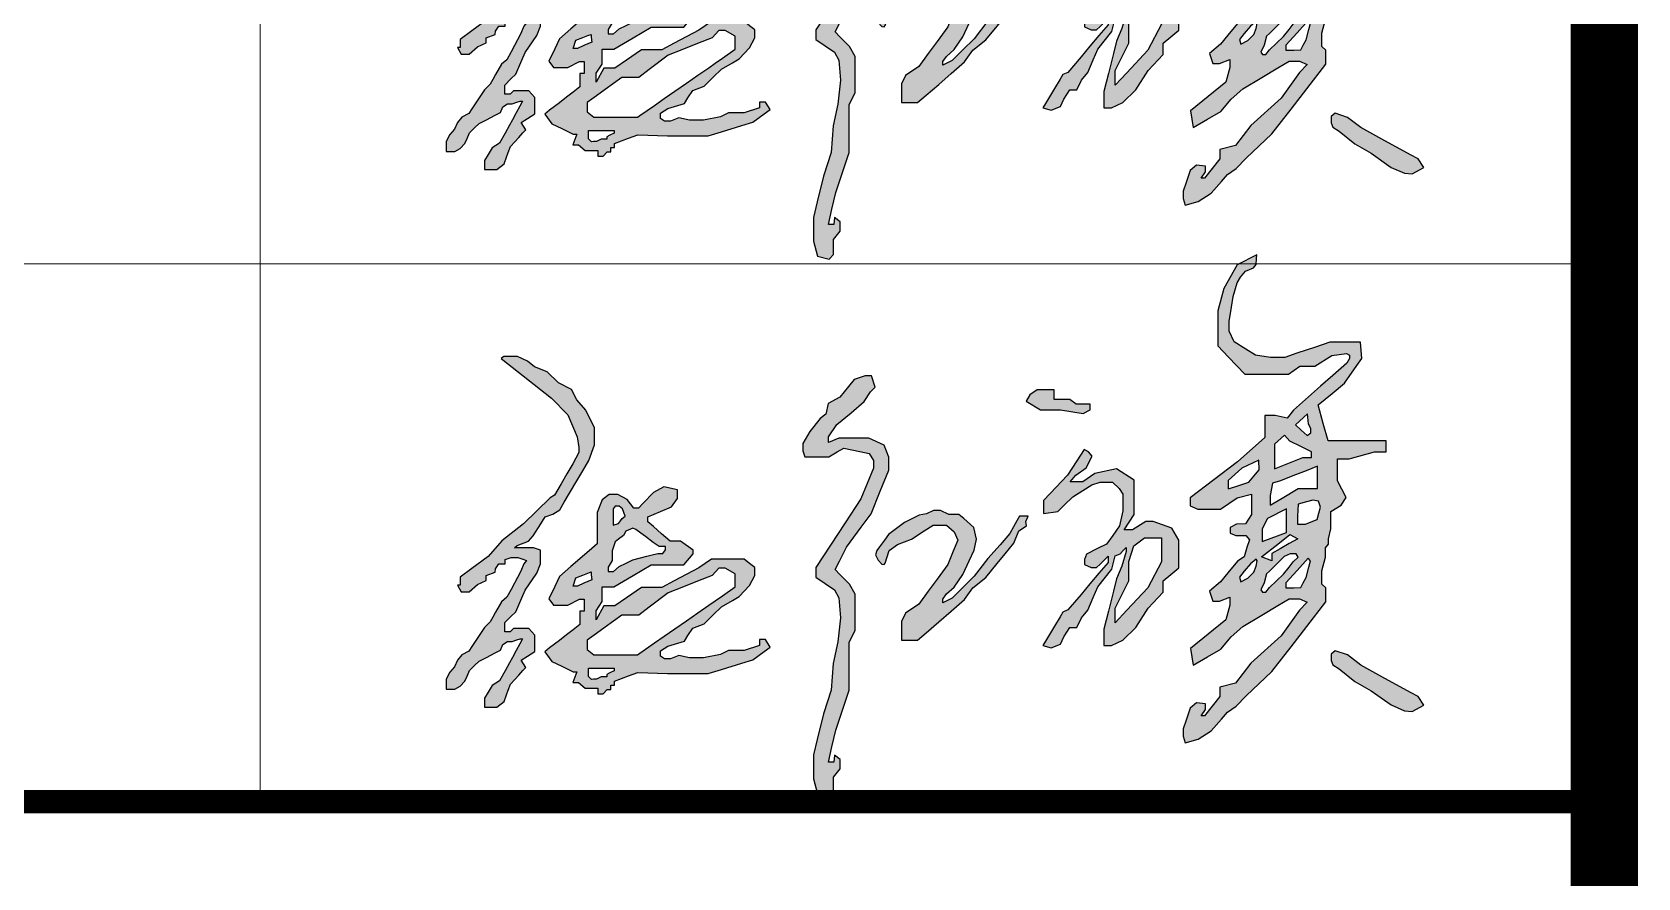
# Model space of a CAD drawing. Header units: millimetres. Extents: x 53009415 to 54059915, y 20499171 to 20796171.
# Drawn here: x 53205219 to 53217165, y 20531104 to 20537396 of the extents above; entities that cross this region are included whole.
import ezdxf

# ---------------------------------------------------------------- set-up
doc = ezdxf.new("R2010")
doc.units = ezdxf.units.MM
doc.header["$LTSCALE"] = 1000
doc.layers.add('PUB_TITLE', color=7, linetype='Continuous', lineweight=20)

# ---------------------------------------------------------------- blocks, each defined once
blk = doc.blocks.new('2015AACI_TQ_A3')
at = {"layer": 'PUB_TITLE'}
for p, q in [((-6000, 6800), (0, 6800)), ((-6000, 6800), (0, 6800)), ((-6000, 6000), (0, 6000))]:
    blk.add_line(p, q, dxfattribs=at)
blk.add_lwpolyline([(-6000, 0), (0, 0), (0, 28700), (-6000, 28700)], close=True, dxfattribs=at)
blk.add_lwpolyline([(-2000, 6000), (-2000, 11600)], dxfattribs=at)
at = {"layer": 'PUB_TITLE', "const_width": 35}
blk.add_lwpolyline([(-6000, 6000), (0, 6000)], dxfattribs=at)
blk = doc.blocks.new('ASDQWEQWE')
h = blk.add_hatch(color=256)
h.dxf.hatch_style = 1
h.paths.add_polyline_path([(-42173, 98013), (-41742, 98128), (-41742, 97946), (-41742, 97524), (-41924, 97246), (-42190, 97231), (-42383, 97134), (-42383, 96965), (-42208, 96899), (-41912, 96899), (-41810, 96766), (-41882, 96537), (-41969, 96262), (-42160, 96133), (-42450, 95783), (-42673, 95514), (-42993, 95244), (-42897, 94943), (-42697, 94943), (-42390, 95063), (-42390, 94822), (-42510, 94388), (-43566, 93531), (-43482, 93034), (-43060, 93282), (-42655, 93519), (-42348, 93885), (-42004, 94186), (-41441, 94526), (-40960, 94817), (-40628, 95017), (-40313, 95017), (-40090, 94912), (-40319, 94671), (-40868, 93911), (-41761, 93094), (-42224, 92505), (-42688, 92380), (-42688, 92110), (-43148, 91533), (-43242, 91533), (-43110, 91716), (-43110, 91890), (-43383, 91917), (-43573, 91754), (-43690, 91401), (-43776, 91145), (-43776, 90926), (-43717, 90729), (-43337, 90839), (-42950, 91082), (-42643, 91431), (-42457, 91641), (-42206, 91818), (-41902, 92125), (-41137, 92846), (-40566, 93586), (-40102, 94188), (-39535, 94923), (-39535, 95342), (-39655, 95451), (-39655, 95845), (-39545, 96254), (-39545, 96527), (-39454, 96637), (-39454, 96800), (-39381, 97092), (-39381, 97413), (-39381, 97608), (-39077, 97802), (-38926, 98026), (-39184, 98525), (-39184, 98972), (-39184, 99176), (-38844, 99176), (-38086, 99389), (-37736, 99389), (-37736, 99710), (-38387, 99710), (-39125, 99710), (-39465, 99710), (-39611, 100234), (-39764, 100785), (-39349, 101127), (-38977, 101433), (-38610, 101953), (-38463, 102161), (-38506, 102650), (-38829, 102650), (-39078, 102650), (-39414, 102650), (-39846, 102504), (-40392, 102320), (-40757, 102197), (-41180, 102197), (-41625, 102267), (-41912, 102443), (-42258, 102657), (-42411, 102979), (-42411, 103265), (-42344, 103692), (-42294, 104011), (-42177, 104417), (-42074, 104580), (-41923, 104759), (-41686, 104867), (-41609, 104966), (-41601, 105136), (-41585, 105251), (-42176, 104948), (-42570, 104251), (-42752, 103585), (-42752, 102949), (-42752, 102540), (-42433, 102206), (-41946, 101697), (-41388, 101697), (-40645, 101697), (-40312, 101934), (-39857, 101934), (-39357, 102252), (-38916, 102313), (-38834, 102264), (-38834, 102163), (-38911, 102029), (-39325, 101663), (-39690, 101341), (-40498, 100627), (-40687, 100385), (-41046, 100463), (-41346, 100463), (-41346, 100038), (-41346, 99810), (-42164, 99087), (-43574, 98022), (-43574, 97783), (-43344, 97677), (-42672, 97677)])
h.paths.add_polyline_path([(-42436, 98282), (-42436, 98534), (-42036, 98902), (-41531, 99134), (-41518, 98851), (-41626, 98724), (-41827, 98485), (-42215, 98356)], flags=16)
h.paths.add_polyline_path([(-41186, 98085), (-41120, 98455), (-40886, 98528), (-40661, 98615), (-40441, 98700), (-40118, 98825), (-39781, 98956), (-39781, 98771), (-39781, 98294), (-39955, 98294), (-40357, 98294), (-40837, 98009), (-41186, 97802)], flags=16)
h.paths.add_polyline_path([(-41266, 97407), (-40703, 97689), (-40703, 97302), (-40703, 96985), (-41424, 96722), (-41424, 97091)], flags=16)
h.paths.add_polyline_path([(-41057, 98882), (-41057, 99019), (-41057, 99618), (-40763, 99881), (-40607, 99708), (-40279, 99544), (-39963, 99387), (-39963, 99223), (-40214, 99223), (-40563, 99082)], flags=16)
h.paths.add_polyline_path([(-41606, 96189), (-41580, 96146), (-41603, 95987), (-41674, 95803), (-41858, 95625), (-42062, 95517), (-42106, 95659), (-41960, 95835), (-41779, 96053)], flags=16)
h.paths.add_polyline_path([(-40964, 96643), (-40605, 96927), (-40366, 96800), (-40626, 96654), (-40897, 96501), (-41145, 96360), (-41145, 96147), (-41449, 96259)], flags=16)
h.paths.add_polyline_path([(-40354, 97834), (-40105, 97897), (-39923, 97946), (-39750, 97916), (-39692, 97741), (-39742, 97557), (-39791, 97375), (-39921, 97324), (-40135, 97239), (-40382, 97239), (-40382, 97475)], flags=16)
h.paths.add_polyline_path([(-40771, 96276), (-40591, 96348), (-40416, 96348), (-40362, 96249), (-40504, 96112), (-40627, 95956), (-40792, 95750), (-41001, 95550), (-41209, 95350), (-41318, 95213), (-41422, 95213), (-41472, 95283), (-41369, 95488), (-41296, 95757), (-41211, 95836), (-41056, 95991), (-40901, 96146)], flags=16)
h.paths.add_polyline_path([(-40441, 100190), (-40084, 100513), (-40051, 100224), (-39977, 100076), (-39977, 99949), (-40085, 99876), (-40266, 100036)], flags=16)
h.paths.add_polyline_path([(-40062, 96220), (-39992, 96139), (-40041, 95956), (-40124, 95644), (-40205, 95493), (-40282, 95349), (-40483, 95343), (-40724, 95336), (-40724, 95487), (-40390, 95856)], flags=16)
h = blk.add_hatch(color=256)
h.dxf.hatch_style = 1
h.paths.add_polyline_path([(-62573, 100987), (-62086, 100491), (-61813, 99832), (-61761, 99515), (-61761, 99370), (-61939, 99034), (-62116, 98733), (-62289, 98439), (-62489, 98099), (-62620, 98017), (-63413, 97248), (-64053, 96739), (-64460, 96274), (-64945, 95913), (-65292, 95656), (-65292, 95422), (-65371, 95422), (-65266, 95225), (-65024, 95225), (-64775, 95435), (-64519, 95560), (-64519, 95704), (-64257, 95809), (-64246, 95908), (-64147, 96056), (-63958, 96056), (-63958, 96179), (-63781, 96240), (-63575, 96240), (-63432, 96191), (-63317, 96152), (-63399, 96056), (-63489, 95834), (-63781, 95294), (-63910, 95057), (-64069, 94920), (-64238, 94620), (-64326, 94463), (-64403, 94326), (-64575, 94159), (-64950, 93591), (-65041, 93452), (-65242, 93349), (-65377, 93184), (-65464, 92987), (-65599, 92827), (-65706, 92621), (-65706, 92490), (-65706, 92326), (-65455, 92326), (-65295, 92416), (-65151, 92564), (-65090, 92712), (-65020, 92879), (-64868, 93024), (-64728, 93157), (-64510, 93271), (-64253, 93405), (-64094, 93488), (-64021, 93653), (-63881, 93743), (-63745, 93743), (-63610, 93788), (-63512, 93821), (-63437, 93821), (-63515, 93677), (-63626, 93474), (-63741, 93263), (-63827, 93105), (-63957, 92870), (-64121, 92571), (-64345, 92429), (-64465, 92236), (-64574, 92060), (-64574, 91791), (-64405, 91791), (-64199, 91791), (-63987, 91957), (-63914, 92156), (-63863, 92295), (-63797, 92475), (-63668, 92614), (-63551, 92741), (-63427, 92875), (-63343, 92966), (-63475, 93185), (-63290, 93304), (-63073, 93443), (-63073, 93930), (-63249, 94129), (-63448, 94129), (-63703, 94128), (-63811, 94034), (-63965, 94034), (-63965, 94148), (-63965, 94303), (-63784, 94484), (-63639, 94629), (-63461, 95042), (-63364, 95267), (-63008, 95780), (-62906, 96053), (-62906, 96277), (-62906, 96462), (-63113, 96534), (-63324, 96534), (-63581, 96534), (-63682, 96534), (-63598, 96597), (-63265, 96732), (-63121, 96888), (-62893, 97248), (-62764, 97451), (-62535, 97534), (-62324, 97665), (-62202, 97884), (-61851, 98478), (-61646, 98826), (-61464, 99133), (-61298, 99597), (-61298, 100102), (-61555, 100624), (-61818, 100934), (-61980, 101244), (-62371, 101439), (-62708, 101763), (-63079, 101918), (-63288, 102087), (-63592, 102228), (-63862, 102228), (-63990, 102228), (-64073, 102160)])
h = blk.add_hatch(color=256)
h.dxf.hatch_style = 1
h.paths.add_polyline_path([(-53568, 101540), (-53734, 101333), (-53992, 101010), (-54345, 100830), (-54410, 100509), (-54586, 100374), (-54892, 99996), (-55099, 99639), (-55099, 99416), (-55037, 99240), (-54576, 99240), (-54327, 99240), (-54078, 99383), (-53875, 99500), (-53400, 99399), (-53126, 99341), (-52990, 99130), (-52990, 98897), (-53373, 97990), (-53839, 97275), (-54708, 95943), (-54708, 95655), (-54156, 95279), (-54022, 95044), (-53978, 94446), (-54057, 93730), (-54198, 93092), (-54256, 92295), (-54481, 91590), (-54666, 90823), (-54776, 90365), (-54776, 89660), (-54657, 89208), (-54314, 89116), (-54188, 89259), (-54188, 89509), (-54188, 89702), (-53988, 89953), (-53988, 90229), (-54155, 90363), (-54172, 90154), (-54331, 90154), (-54230, 90605), (-54119, 91104), (-53714, 92295), (-53714, 93712), (-53544, 94083), (-53544, 94581), (-53544, 95147), (-53713, 95451), (-53992, 95740), (-54136, 95890), (-54008, 96137), (-53797, 96547), (-53357, 97144), (-53066, 97539), (-52791, 98216), (-52539, 98839), (-52539, 99230), (-52681, 99585), (-53130, 99791), (-53628, 99791), (-54026, 99791), (-54338, 99665), (-54338, 99834), (-54085, 100197), (-53662, 100551), (-53270, 100880), (-53088, 101168), (-52948, 101309), (-53056, 101647), (-53238, 101647)])
h = blk.add_hatch(color=256)
h.dxf.hatch_style = 1
h.paths.add_polyline_path([(-46752, 100532), (-46548, 100639), (-46548, 100808), (-46966, 100808), (-47152, 100941), (-47428, 100941), (-47623, 100941), (-47623, 101234), (-47890, 101234), (-48121, 101234), (-48344, 101083), (-48450, 100897), (-48024, 100639), (-47428, 100639)])
h.paths.add_polyline_path([(-47060, 98052), (-46764, 98238), (-46502, 98402), (-46253, 98485), (-45883, 98485), (-45681, 98300), (-45574, 98129), (-45574, 97876), (-45574, 97633), (-45675, 97182), (-45877, 96895), (-46058, 96639), (-46328, 96507), (-46657, 96345), (-46717, 96179), (-46717, 96038), (-46513, 95942), (-46354, 95942), (-46252, 96044), (-46119, 96177), (-46011, 96284), (-46011, 96095), (-46286, 95772), (-46554, 95457), (-46819, 95146), (-47216, 94680), (-47357, 94616), (-47442, 94474), (-47608, 94197), (-47727, 94000), (-47876, 93751), (-47951, 93626), (-47708, 93551), (-47425, 93659), (-47334, 93885), (-47153, 94157), (-46944, 94157), (-46808, 94446), (-46621, 94672), (-46456, 95051), (-46320, 95367), (-45898, 95896), (-45831, 96176), (-45802, 96296), (-45657, 96353), (-45554, 96460), (-45477, 96539), (-45477, 96421), (-45600, 95988), (-45760, 95612), (-45854, 95239), (-46004, 94645), (-46140, 94109), (-46140, 93622), (-45908, 93622), (-45572, 93786), (-45190, 94158), (-44818, 94739), (-44372, 95212), (-44372, 95548), (-44145, 95739), (-43913, 95933), (-43913, 96756), (-44117, 97113), (-44672, 97312), (-44890, 97312), (-45290, 97067), (-45535, 97067), (-45235, 97521), (-45235, 97948), (-45235, 98548), (-45763, 98879), (-46408, 98742), (-46763, 98497), (-47144, 98497), (-46972, 98697), (-46663, 98906), (-46490, 99260), (-46599, 99387), (-46730, 99454), (-46945, 99123), (-47224, 98693), (-47740, 98143), (-47934, 97935), (-47934, 97739), (-47934, 97554), (-47510, 97616), (-47319, 97801)])
h.paths.add_polyline_path([(-45247, 96587), (-44934, 96825), (-44429, 96825), (-44429, 96513), (-44429, 96112), (-44830, 95339), (-45455, 94670), (-45802, 94299), (-45802, 94730), (-45395, 95547), (-45395, 96127)], flags=16)
h = blk.add_hatch(color=256)
h.dxf.hatch_style = 1
h.paths.add_polyline_path([(-58639, 96023), (-58364, 96351), (-58364, 96465), (-58737, 96730), (-59046, 96730), (-59299, 96948), (-59544, 97160), (-59713, 97305), (-59713, 97452), (-59333, 97613), (-59002, 97753), (-58829, 98002), (-58829, 98254), (-59235, 98341), (-59543, 98176), (-59851, 97857), (-59992, 97712), (-60126, 97712), (-60324, 97967), (-60599, 98121), (-60863, 98121), (-61072, 97956), (-61215, 97583), (-61215, 97121), (-61215, 96648), (-61457, 96439), (-61999, 95972), (-62343, 95675), (-62480, 95384), (-62656, 95011), (-62513, 94823), (-62095, 94823), (-61743, 94999), (-61600, 94999), (-61600, 94647), (-61733, 94647), (-61733, 94248), (-61931, 94094), (-62132, 93938), (-62342, 93774), (-62631, 93550), (-62776, 93437), (-62569, 93149), (-62272, 93006), (-61935, 92843), (-61821, 92843), (-61942, 92522), (-61777, 92522), (-61574, 92356), (-61348, 92356), (-61194, 92356), (-61194, 92181), (-61040, 92181), (-60919, 92313), (-60809, 92313), (-60809, 92445), (-60699, 92445), (-60699, 92566), (-60281, 92720), (-60006, 92821), (-59122, 92795), (-58426, 92795), (-57919, 92795), (-57514, 92912), (-56917, 93096), (-56585, 93198), (-56249, 93441), (-56069, 93571), (-56204, 93797), (-56383, 93797), (-56383, 93619), (-56839, 93475), (-57307, 93475), (-57544, 93359), (-58052, 93257), (-58466, 93257), (-58783, 93327), (-59036, 93229), (-59212, 93229), (-59331, 93306), (-59331, 93468), (-59113, 93601), (-58621, 93756), (-58516, 93917), (-58368, 94144), (-58038, 94269), (-57763, 94536), (-57521, 94772), (-57194, 94964), (-56996, 95081), (-56680, 95409), (-56526, 95704), (-56526, 95943), (-56680, 96062), (-56845, 96189), (-57067, 96189), (-57446, 96189), (-57812, 96189), (-58193, 95939), (-58922, 95550), (-59292, 95353), (-59896, 95353), (-60349, 95041), (-60694, 94803), (-61016, 94803), (-61243, 94385), (-61243, 94656), (-61073, 94928), (-61073, 95176), (-61073, 95369), (-60722, 95369), (-60145, 95708), (-59609, 96023), (-59126, 96023)])
h.paths.add_polyline_path([(-59268, 96364), (-59412, 96364), (-59621, 96309), (-59744, 96277), (-60153, 96170), (-60355, 96074), (-60558, 95977), (-60734, 95829), (-60886, 95829), (-60886, 95958), (-60771, 96157), (-60771, 96439), (-60678, 96707), (-60581, 96785), (-60438, 96901), (-60368, 97025), (-60160, 97113), (-60070, 97075), (-59915, 96962), (-59782, 96865), (-59546, 96693), (-59374, 96568), (-59180, 96568), (-59180, 96471)], flags=16)
h.paths.add_polyline_path([(-58229, 95535), (-57794, 95705), (-57600, 95922), (-57406, 95922), (-57109, 95753), (-57109, 95365), (-57484, 95105), (-57705, 94951), (-57896, 94819), (-58224, 94591), (-58563, 94356), (-58908, 94117), (-59222, 93899), (-59512, 93698), (-59947, 93395), (-60017, 93347), (-60189, 93347), (-60758, 93347), (-61314, 93347), (-61512, 93504), (-61512, 93783), (-61242, 93977), (-60975, 94169), (-60479, 94526), (-59974, 94526), (-59669, 94762), (-59109, 95193), (-58700, 95352)], flags=16)
h.paths.add_polyline_path([(-60384, 97468), (-60476, 97404), (-60524, 97337), (-60583, 97256), (-60737, 97201), (-60737, 97296), (-60737, 97495), (-60737, 97689), (-60678, 97766), (-60560, 97766), (-60461, 97689)], flags=16)
h.paths.add_polyline_path([(-61392, 95811), (-61392, 95722), (-61373, 95580), (-61612, 95474), (-61798, 95392), (-61930, 95392), (-61856, 95639), (-61644, 95718), (-61492, 95774)], flags=16)
h.paths.add_polyline_path([(-60708, 92945), (-60708, 92868), (-60838, 92806), (-60932, 92760), (-60932, 92695), (-61098, 92695), (-61233, 92618), (-61329, 92618), (-61387, 92608), (-61479, 92705), (-61479, 92878), (-61479, 92945), (-61271, 92945), (-61011, 92945), (-60809, 92945)], flags=16)
h = blk.add_hatch(color=256)
h.dxf.hatch_style = 1
h.paths.add_polyline_path([(-50481, 96759), (-50619, 96431), (-50786, 96035), (-51103, 95602), (-51368, 95241), (-51649, 94856), (-52045, 94583), (-52166, 94341), (-52166, 94082), (-52166, 93780), (-51682, 93780), (-51423, 94004), (-51054, 94323), (-50683, 94645), (-50282, 94992), (-50040, 95343), (-49652, 95645), (-49315, 96059), (-49081, 96347), (-48817, 96671), (-48667, 97035), (-48442, 97182), (-48466, 97317), (-48394, 97477), (-48506, 97477), (-48646, 97477), (-48727, 97331), (-48828, 97151), (-48935, 96959), (-49227, 96624), (-49588, 96209), (-49995, 95682), (-50345, 95336), (-50652, 95032), (-50929, 94895), (-50929, 95007), (-50820, 95156), (-50593, 95363), (-50335, 95737), (-50144, 96142), (-49994, 96461), (-49930, 96787), (-50012, 97133), (-50311, 97399), (-50453, 97524), (-50756, 97524), (-51004, 97636), (-51208, 97636), (-51422, 97541), (-51639, 97497), (-51891, 97371), (-52073, 97280), (-52544, 96922), (-52670, 96756), (-52817, 96561), (-52898, 96454), (-52935, 96322), (-52857, 96165), (-52751, 96043), (-52675, 96031), (-52650, 96077), (-52529, 96448), (-52278, 96629), (-51863, 96785), (-51483, 97035), (-51219, 97209), (-50818, 97209), (-50593, 97009)])
h = blk.add_hatch(color=256)
h.dxf.hatch_style = 1
h.paths.add_polyline_path([(-37867, 92692), (-38496, 93038), (-38886, 93341), (-39256, 93462), (-39377, 93367), (-39371, 93179), (-39323, 93044), (-39139, 92928), (-38672, 92553), (-38185, 92273), (-37585, 91853), (-37194, 91681), (-36963, 91658), (-36621, 91847), (-36784, 92105), (-37011, 92221)])
for points in [[(-41585, 105251), (-42176, 104948), (-42570, 104251), (-42752, 103585), (-42752, 102949), (-42752, 102540), (-42433, 102206), (-41946, 101697), (-41388, 101697), (-40645, 101697), (-40312, 101934), (-39857, 101934), (-39357, 102252), (-38916, 102313), (-38834, 102264), (-38834, 102163), (-38911, 102029), (-39325, 101663), (-39690, 101341), (-40498, 100627), (-40687, 100385), (-41046, 100463), (-41346, 100463), (-41346, 100038), (-41346, 99810), (-42164, 99087), (-43574, 98022), (-43574, 97783), (-43344, 97677), (-42672, 97677), (-42173, 98013), (-41742, 98128), (-41742, 97946), (-41742, 97524), (-41924, 97246), (-42190, 97231), (-42383, 97134), (-42383, 96965), (-42208, 96899), (-41912, 96899), (-41810, 96766), (-41882, 96537), (-41969, 96262), (-42160, 96133), (-42450, 95783), (-42673, 95514), (-42993, 95244), (-42897, 94943), (-42697, 94943), (-42390, 95063), (-42390, 94822), (-42510, 94388), (-43566, 93531), (-43482, 93034), (-43060, 93282), (-42655, 93519), (-42348, 93885), (-42004, 94186), (-41441, 94526), (-40960, 94817), (-40628, 95017), (-40313, 95017), (-40090, 94912), (-40319, 94671), (-40868, 93911), (-41761, 93094), (-42224, 92505), (-42688, 92380), (-42688, 92110), (-43148, 91533), (-43242, 91533), (-43110, 91716), (-43110, 91890), (-43383, 91917), (-43573, 91754), (-43690, 91401), (-43776, 91145), (-43776, 90926), (-43717, 90729), (-43337, 90839), (-42950, 91082), (-42643, 91431), (-42457, 91641), (-42206, 91818), (-41902, 92125), (-41137, 92846), (-40566, 93586), (-40102, 94188), (-39535, 94923), (-39535, 95342), (-39655, 95451), (-39655, 95845), (-39545, 96254), (-39545, 96527), (-39454, 96637), (-39454, 96800), (-39381, 97092), (-39381, 97413), (-39381, 97608), (-39077, 97802), (-38926, 98026), (-39184, 98525), (-39184, 98972), (-39184, 99176), (-38844, 99176), (-38086, 99389), (-37736, 99389), (-37736, 99710), (-38387, 99710), (-39125, 99710), (-39465, 99710), (-39611, 100234), (-39764, 100785), (-39349, 101127), (-38977, 101433), (-38610, 101953), (-38463, 102161), (-38506, 102650), (-38829, 102650), (-39078, 102650), (-39414, 102650), (-39846, 102504), (-40392, 102320), (-40757, 102197), (-41180, 102197), (-41625, 102267), (-41912, 102443), (-42258, 102657), (-42411, 102979), (-42411, 103265), (-42344, 103692), (-42294, 104011), (-42177, 104417), (-42074, 104580), (-41923, 104759), (-41686, 104867), (-41609, 104966), (-41601, 105136), (-41585, 105251)], [(-64073, 102160), (-62573, 100987), (-62086, 100491), (-61813, 99832), (-61761, 99515), (-61761, 99370), (-61939, 99034), (-62116, 98733), (-62289, 98439), (-62489, 98099), (-62620, 98017), (-63413, 97248), (-64053, 96739), (-64460, 96274), (-64945, 95913), (-65292, 95656), (-65292, 95422), (-65371, 95422), (-65266, 95225), (-65024, 95225), (-64775, 95435), (-64519, 95560), (-64519, 95704), (-64257, 95809), (-64246, 95908), (-64147, 96056), (-63958, 96056), (-63958, 96179), (-63781, 96240), (-63575, 96240), (-63432, 96191), (-63317, 96152), (-63399, 96056), (-63489, 95834), (-63781, 95294), (-63910, 95057), (-64069, 94920), (-64238, 94620), (-64326, 94463), (-64403, 94326), (-64575, 94159), (-64950, 93591), (-65041, 93452), (-65242, 93349), (-65377, 93184), (-65464, 92987), (-65599, 92827), (-65706, 92621), (-65706, 92490), (-65706, 92326), (-65455, 92326), (-65295, 92416), (-65151, 92564), (-65090, 92712), (-65020, 92879), (-64868, 93024), (-64728, 93157), (-64510, 93271), (-64253, 93405), (-64094, 93488), (-64021, 93653), (-63881, 93743), (-63745, 93743), (-63610, 93788), (-63512, 93821), (-63437, 93821), (-63515, 93677), (-63626, 93474), (-63741, 93263), (-63827, 93105), (-63957, 92870), (-64121, 92571), (-64345, 92429), (-64465, 92236), (-64574, 92060), (-64574, 91791), (-64405, 91791), (-64199, 91791), (-63987, 91957), (-63914, 92156), (-63863, 92295), (-63797, 92475), (-63668, 92614), (-63551, 92741), (-63427, 92875), (-63343, 92966), (-63475, 93185), (-63290, 93304), (-63073, 93443), (-63073, 93930), (-63249, 94129), (-63448, 94129), (-63703, 94128), (-63811, 94034), (-63965, 94034), (-63965, 94148), (-63965, 94303), (-63784, 94484), (-63639, 94629), (-63461, 95042), (-63364, 95267), (-63008, 95780), (-62906, 96053), (-62906, 96277), (-62906, 96462), (-63113, 96534), (-63324, 96534), (-63581, 96534), (-63682, 96534), (-63598, 96597), (-63265, 96732), (-63121, 96888), (-62893, 97248), (-62764, 97451), (-62535, 97534), (-62324, 97665), (-62202, 97884), (-61851, 98478), (-61646, 98826), (-61464, 99133), (-61298, 99597), (-61298, 100102), (-61555, 100624), (-61818, 100934), (-61980, 101244), (-62371, 101439), (-62708, 101763), (-63079, 101918), (-63288, 102087), (-63592, 102228), (-63862, 102228), (-63990, 102228), (-64073, 102160)], [(-52948, 101309), (-53056, 101647), (-53238, 101647), (-53568, 101540), (-53734, 101333), (-53992, 101010), (-54345, 100830), (-54410, 100509), (-54586, 100374), (-54892, 99996), (-55099, 99639), (-55099, 99416), (-55037, 99240), (-54576, 99240), (-54327, 99240), (-54078, 99383), (-53875, 99500), (-53400, 99399), (-53126, 99341), (-52990, 99130), (-52990, 98897), (-53373, 97990), (-53839, 97275), (-54708, 95943), (-54708, 95655), (-54156, 95279), (-54022, 95044), (-53978, 94446), (-54057, 93730), (-54198, 93092), (-54256, 92295), (-54481, 91590), (-54666, 90823), (-54776, 90365), (-54776, 89660), (-54657, 89208), (-54314, 89116), (-54188, 89259), (-54188, 89509), (-54188, 89702), (-53988, 89953), (-53988, 90229), (-54155, 90363), (-54172, 90154), (-54331, 90154), (-54230, 90605), (-54119, 91104), (-53714, 92295), (-53714, 93712), (-53544, 94083), (-53544, 94581), (-53544, 95147), (-53713, 95451), (-53992, 95740), (-54136, 95890), (-54008, 96137), (-53797, 96547), (-53357, 97144), (-53066, 97539), (-52791, 98216), (-52539, 98839), (-52539, 99230), (-52681, 99585), (-53130, 99791), (-53628, 99791), (-54026, 99791), (-54338, 99665), (-54338, 99834), (-54085, 100197), (-53662, 100551), (-53270, 100880), (-53088, 101168), (-52948, 101309)], [(-48450, 100897), (-48024, 100639), (-47428, 100639), (-46752, 100532), (-46548, 100639), (-46548, 100808), (-46966, 100808), (-47152, 100941), (-47428, 100941), (-47623, 100941), (-47623, 101234), (-47890, 101234), (-48121, 101234), (-48344, 101083), (-48450, 100897)], [(-40084, 100513), (-40441, 100190), (-40266, 100036), (-40085, 99876), (-39977, 99949), (-39977, 100076), (-40051, 100224), (-40084, 100513)], [(-40763, 99881), (-41057, 99618), (-41057, 99019), (-41057, 98882), (-40563, 99082), (-40214, 99223), (-39963, 99223), (-39963, 99387), (-40279, 99544), (-40607, 99708), (-40763, 99881)], [(-46730, 99454), (-46945, 99123), (-47224, 98693), (-47740, 98143), (-47934, 97935), (-47934, 97739), (-47934, 97554), (-47510, 97616), (-47319, 97801), (-47060, 98052), (-46764, 98238), (-46502, 98402), (-46253, 98485), (-45883, 98485), (-45681, 98300), (-45574, 98129), (-45574, 97876), (-45574, 97633), (-45675, 97182), (-45877, 96895), (-46058, 96639), (-46328, 96507), (-46657, 96345), (-46717, 96179), (-46717, 96038), (-46513, 95942), (-46354, 95942), (-46252, 96044), (-46119, 96177), (-46011, 96284), (-46011, 96095), (-46286, 95772), (-46554, 95457), (-46819, 95146), (-47216, 94680), (-47357, 94616), (-47442, 94474), (-47608, 94197), (-47727, 94000), (-47876, 93751), (-47951, 93626), (-47708, 93551), (-47425, 93659), (-47334, 93885), (-47153, 94157), (-46944, 94157), (-46808, 94446), (-46621, 94672), (-46456, 95051), (-46320, 95367), (-45898, 95896), (-45831, 96176), (-45802, 96296), (-45657, 96353), (-45554, 96460), (-45477, 96539), (-45477, 96421), (-45600, 95988), (-45760, 95612), (-45854, 95239), (-46004, 94645), (-46140, 94109), (-46140, 93622), (-45908, 93622), (-45572, 93786), (-45190, 94158), (-44818, 94739), (-44372, 95212), (-44372, 95548), (-44145, 95739), (-43913, 95933), (-43913, 96756), (-44117, 97113), (-44672, 97312), (-44890, 97312), (-45290, 97067), (-45535, 97067), (-45235, 97521), (-45235, 97948), (-45235, 98548), (-45763, 98879), (-46408, 98742), (-46763, 98497), (-47144, 98497), (-46972, 98697), (-46663, 98906), (-46490, 99260), (-46599, 99387), (-46730, 99454)], [(-40831, 99820), (-40831, 99820)], [(-41531, 99134), (-42036, 98902), (-42436, 98534), (-42436, 98282), (-42215, 98356), (-41827, 98485), (-41626, 98724), (-41518, 98851), (-41531, 99134)], [(-41120, 98455), (-41186, 98085), (-41186, 97802), (-40837, 98009), (-40357, 98294), (-39955, 98294), (-39781, 98294), (-39781, 98771), (-39781, 98956), (-40118, 98825), (-40441, 98700), (-40661, 98615), (-40886, 98528), (-41120, 98455)], [(-59235, 98341), (-59543, 98176), (-59851, 97857), (-59992, 97712), (-60126, 97712), (-60324, 97967), (-60599, 98121), (-60863, 98121), (-61072, 97956), (-61215, 97583), (-61215, 97121), (-61215, 96648), (-61457, 96439), (-61999, 95972), (-62343, 95675), (-62480, 95384), (-62656, 95011), (-62513, 94823), (-62095, 94823), (-61743, 94999), (-61600, 94999), (-61600, 94647), (-61733, 94647), (-61733, 94248), (-61931, 94094), (-62132, 93938), (-62342, 93774), (-62631, 93550), (-62776, 93437), (-62569, 93149), (-62272, 93006), (-61935, 92843), (-61821, 92843), (-61942, 92522), (-61777, 92522), (-61574, 92356), (-61574, 92356), (-61348, 92356), (-61194, 92356), (-61194, 92181), (-61040, 92181), (-60919, 92313), (-60809, 92313), (-60809, 92445), (-60699, 92445), (-60699, 92566), (-60281, 92720), (-60006, 92821), (-59122, 92795), (-58426, 92795), (-57919, 92795), (-57514, 92912), (-56917, 93096), (-56585, 93198), (-56249, 93441), (-56069, 93571), (-56204, 93797), (-56383, 93797), (-56383, 93619), (-56839, 93475), (-57307, 93475), (-57544, 93359), (-58052, 93257), (-58466, 93257), (-58783, 93327), (-59036, 93229), (-59212, 93229), (-59331, 93306), (-59331, 93468), (-59113, 93601), (-58621, 93756), (-58516, 93917), (-58368, 94144), (-58038, 94269), (-57763, 94536), (-57521, 94772), (-57194, 94964), (-56996, 95081), (-56680, 95409), (-56526, 95704), (-56526, 95943), (-56680, 96062), (-56845, 96189), (-57067, 96189), (-57446, 96189), (-57812, 96189), (-58193, 95939), (-58922, 95550), (-59292, 95353), (-59896, 95353), (-60349, 95041), (-60694, 94803), (-61016, 94803), (-61243, 94385), (-61243, 94656), (-61073, 94928), (-61073, 95176), (-61073, 95369), (-60722, 95369), (-60145, 95708), (-59609, 96023), (-59126, 96023), (-58639, 96023), (-58364, 96351), (-58364, 96465), (-58737, 96730), (-59046, 96730), (-59299, 96948), (-59544, 97160), (-59713, 97305), (-59713, 97452), (-59333, 97613), (-59002, 97753), (-58829, 98002), (-58829, 98254), (-59235, 98341)], [(-60384, 97468), (-60461, 97689), (-60560, 97766), (-60678, 97766), (-60737, 97689), (-60737, 97495), (-60737, 97296), (-60737, 97201), (-60737, 97201), (-60583, 97256), (-60524, 97337), (-60476, 97404), (-60384, 97468)], [(-52650, 96077), (-52529, 96448), (-52278, 96629), (-51863, 96785), (-51483, 97035), (-51219, 97209), (-50818, 97209), (-50593, 97009), (-50481, 96759), (-50619, 96431), (-50786, 96035), (-51103, 95602), (-51368, 95241), (-51649, 94856), (-52045, 94583), (-52166, 94341), (-52166, 94082), (-52166, 93780), (-51682, 93780), (-51423, 94004), (-51054, 94323), (-50683, 94645), (-50282, 94992), (-50040, 95343), (-49652, 95645), (-49315, 96059), (-49081, 96347), (-48817, 96671), (-48667, 97035), (-48442, 97182), (-48466, 97317), (-48394, 97477), (-48506, 97477), (-48646, 97477), (-48727, 97331), (-48828, 97151), (-48935, 96959), (-49227, 96624), (-49588, 96209), (-49995, 95682), (-50345, 95336), (-50652, 95032), (-50929, 94895), (-50929, 95007), (-50820, 95156), (-50593, 95363), (-50335, 95737), (-50144, 96142), (-49994, 96461), (-49930, 96787), (-50012, 97133), (-50311, 97399), (-50453, 97524), (-50756, 97524), (-51004, 97636), (-51208, 97636), (-51422, 97541), (-51639, 97497), (-51891, 97371), (-52073, 97280), (-52544, 96922), (-52670, 96756), (-52817, 96561), (-52898, 96454), (-52935, 96322), (-52857, 96165), (-52751, 96043), (-52675, 96031), (-52650, 96077)], [(-41266, 97407), (-41424, 97091), (-41424, 96722), (-40703, 96985), (-40703, 97302), (-40703, 97689), (-40703, 97689), (-41266, 97407)], [(-40354, 97834), (-40382, 97475), (-40382, 97239), (-40135, 97239), (-39921, 97324), (-39791, 97375), (-39742, 97557), (-39692, 97741), (-39750, 97916), (-39923, 97946), (-40105, 97897), (-40354, 97834)], [(-60160, 97113), (-60368, 97025), (-60438, 96901), (-60581, 96785), (-60678, 96707), (-60771, 96439), (-60771, 96157), (-60886, 95958), (-60886, 95829), (-60734, 95829), (-60558, 95977), (-60355, 96074), (-60153, 96170), (-59744, 96277), (-59621, 96309), (-59412, 96364), (-59268, 96364), (-59180, 96471), (-59180, 96568), (-59374, 96568), (-59546, 96693), (-59782, 96865), (-59915, 96962), (-60070, 97075), (-60160, 97113)], [(-45247, 96587), (-44934, 96825), (-44429, 96825), (-44429, 96513), (-44429, 96112), (-44830, 95339), (-45455, 94670), (-45802, 94299), (-45802, 94730), (-45395, 95547), (-45395, 96127), (-45247, 96587)], [(-41449, 96259), (-40964, 96643), (-40605, 96927), (-40366, 96800), (-40626, 96654), (-40897, 96501), (-41145, 96360), (-41145, 96147), (-41449, 96259)], [(-41606, 96189), (-41779, 96053), (-41960, 95835), (-42106, 95659), (-42062, 95517), (-41858, 95625), (-41674, 95803), (-41603, 95987), (-41580, 96146), (-41606, 96189)], [(-41296, 95757), (-41369, 95488), (-41472, 95283), (-41422, 95213), (-41318, 95213), (-41209, 95350), (-41001, 95550), (-40792, 95750), (-40627, 95956), (-40504, 96112), (-40362, 96249), (-40416, 96348), (-40591, 96348), (-40771, 96276), (-40901, 96146), (-41056, 95991), (-41211, 95836), (-41296, 95757)], [(-40062, 96220), (-40390, 95856), (-40724, 95487), (-40724, 95336), (-40483, 95343), (-40282, 95349), (-40205, 95493), (-40124, 95644), (-40041, 95956), (-39992, 96139), (-40062, 96220)], [(-61373, 95580), (-61612, 95474), (-61798, 95392), (-61930, 95392), (-61856, 95639), (-61644, 95718), (-61492, 95774), (-61392, 95811), (-61392, 95722), (-61373, 95580)], [(-59947, 93395), (-59512, 93698), (-59222, 93899), (-58908, 94117), (-58563, 94356), (-58224, 94591), (-57896, 94819), (-57705, 94951), (-57484, 95105), (-57109, 95365), (-57109, 95753), (-57109, 95753), (-57406, 95922), (-57600, 95922), (-57794, 95705), (-58229, 95535), (-58700, 95352), (-59109, 95193), (-59669, 94762), (-59974, 94526), (-60479, 94526), (-60975, 94169), (-61242, 93977), (-61512, 93783), (-61512, 93504), (-61314, 93347), (-60758, 93347), (-60189, 93347), (-60017, 93347), (-59947, 93395)], [(-36963, 91658), (-36621, 91847), (-36784, 92105), (-37011, 92221), (-37867, 92692), (-38496, 93038), (-38886, 93341), (-39256, 93462), (-39377, 93367), (-39371, 93179), (-39323, 93044), (-39139, 92928), (-38672, 92553), (-38185, 92273), (-37585, 91853), (-37194, 91681), (-36963, 91658), (-36963, 91658)], [(-61387, 92608), (-61479, 92705), (-61479, 92878), (-61479, 92945), (-61271, 92945), (-61011, 92945), (-60809, 92945), (-60708, 92945), (-60708, 92868), (-60838, 92806), (-60932, 92760), (-60932, 92695), (-61098, 92695), (-61233, 92618), (-61329, 92618), (-61387, 92608)]]:
    blk.add_lwpolyline(points)

msp = doc.modelspace()

# ---------------------------------------------------------------- linework, layer by layer
at = {"layer": 'PUB_TITLE', "const_width": 500}
msp.add_lwpolyline([(53021915.381, 20501670.783), (53216915.381, 20501670.783), (53216915.381, 20645170.783), (53021915.381, 20645170.783)], close=True, dxfattribs=at)

# ---------------------------------------------------------------- block references
at = {"xscale": 0.25, "yscale": 0.25, "zscale": 0.25}
for p in [(53224727.379, 20513426.616), (53224727.379, 20509426.616)]:
    msp.add_blockref('ASDQWEQWE', p, dxfattribs=at)
at = {"layer": 'PUB_TITLE', "xscale": 5, "yscale": 5, "zscale": 5}
msp.add_blockref('2015AACI_TQ_A3', (53216915.381, 20501670.783), dxfattribs=at)

doc.saveas('drawing.dxf')
